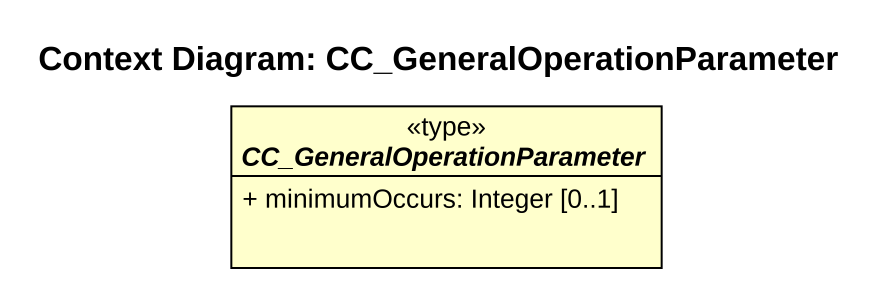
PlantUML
@startuml
title Context Diagram: CC_GeneralOperationParameter
hide circle
hide empty members
skinparam classAttributeIconSize 0
abstract class CC_GeneralOperationParameter <<type>> {
  + minimumOccurs: Integer [0..1]
}
@enduml
